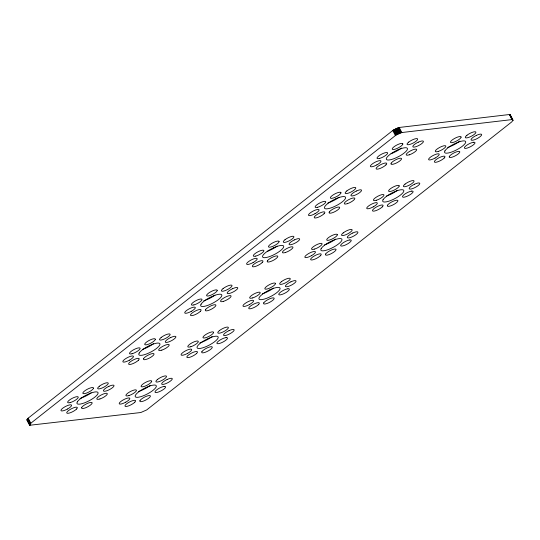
<?xml version="1.0" encoding="UTF-8"?>
<svg xmlns="http://www.w3.org/2000/svg" width="540" height="540" viewBox="0 0 540 540"><rect width="100%" height="100%" fill="white"/><g stroke="black" fill="none" stroke-linecap="round" stroke-linejoin="round"><path stroke-width="0.81" d="M29.66 425.075L30.834 423.218L395.962 135.128L401.834 132.536L512.001 119.59L513 120.211L511.805 121.851L146.678 409.934L140.798 412.526L29.774 425.25L27.027 420.012L28.195 418.149L393.323 130.066L399.202 127.474L509.362 114.527L510.341 114.925L510.138 115.709M27.027 420.012L29.977 425.378M510.226 114.75L513 120.211M510.023 114.622L512.656 119.691M510.293 115.412L512.933 120.474M509.733 114.547L512.372 119.61M509.362 114.527L512.001 119.59M399.202 127.474L401.834 132.536M398.635 127.602L401.274 132.671M398.021 127.784L400.66 132.853M397.373 128.014L400.005 133.076M396.691 128.277L399.33 133.346M396.002 128.588L398.642 133.65M395.307 128.925L397.946 133.988M394.619 129.283L397.258 134.352M393.957 129.668L396.596 134.737M393.323 130.066L395.962 135.128M392.735 130.464L395.375 135.533M28.195 418.149L30.834 423.218M27.79 418.534L30.429 423.596M27.466 418.892L30.105 423.954M27.223 419.222L29.862 424.292M29.14 423.279L29.889 424.73M27.068 419.526L29.707 424.589M27 419.789L29.774 425.25M153.617 343.589A11.86 3.186 -27.5 0 1 146.57 347.774L143.829 348.941A11.86 3.186 -27.5 0 1 142.519 349.4M91.192 392.83A11.86 3.186 -27.5 0 1 84.692 396.61L81.952 397.771A11.86 3.186 -27.5 0 1 80.008 398.432M277.142 246.105A11.86 3.186 -27.5 0 1 272.788 248.873L270.027 250.256A11.86 3.186 -27.5 0 1 267.293 251.39M401.423 148.041A11.86 3.186 -27.5 0 1 396.542 151.2L393.782 152.591A11.86 3.186 -27.5 0 1 391.048 153.725M339.019 197.275A11.86 3.186 -27.5 0 1 334.665 200.036L331.904 201.427A11.86 3.186 -27.5 0 1 327.881 203M150.282 385.358A11.86 3.186 -27.5 0 1 145.402 388.517L142.641 389.907A11.86 3.186 -27.5 0 1 138.611 391.48M335.624 239.085A11.86 3.186 -27.5 0 1 328.577 243.27L325.836 244.438A11.86 3.186 -27.5 0 1 324.526 244.897M459.891 141.021A11.86 3.186 -27.5 0 1 452.331 145.604L449.584 146.772A11.86 3.186 -27.5 0 1 447.647 147.434M397.501 190.256A11.86 3.186 -27.5 0 1 390.454 194.441L387.707 195.601A11.86 3.186 -27.5 0 1 386.404 196.067M273.51 288.09A11.86 3.186 -27.5 0 1 269.156 290.851L266.396 292.235A11.86 3.186 -27.5 0 1 262.366 293.814M212.159 336.521A11.86 3.186 -27.5 0 1 207.279 339.68L204.518 341.071A11.86 3.186 -27.5 0 1 199.868 342.832M214.947 295.164A11.86 3.186 -27.5 0 1 208.447 298.944L205.706 300.105A11.86 3.186 -27.5 0 1 203.762 300.767M77.288 401.895L76.883 403.009A11.86 3.186 -27.5 0 0 84.584 402.84L87.332 401.672A11.86 3.186 -27.5 0 0 97.713 394.173L98.125 393.059A11.86 3.186 -27.5 0 0 90.416 393.228L87.669 394.396A11.86 3.186 -27.5 0 0 77.288 401.895M139.165 353.065L138.753 354.173A11.86 3.186 -27.5 0 0 146.462 354.004L149.209 352.843A11.86 3.186 -27.5 0 0 159.59 345.337L159.995 344.23A11.86 3.186 -27.5 0 0 152.294 344.399L149.546 345.56A11.86 3.186 -27.5 0 0 139.165 353.065M201.042 304.229L200.63 305.343A11.86 3.186 -27.5 0 0 208.339 305.174L211.086 304.007A11.86 3.186 -27.5 0 0 221.468 296.507L221.873 295.394A11.86 3.186 -27.5 0 0 214.164 295.562L211.424 296.73A11.86 3.186 -27.5 0 0 201.042 304.229M321.165 248.562L320.76 249.669A11.86 3.186 -27.5 0 0 328.469 249.5L331.216 248.339A11.86 3.186 -27.5 0 0 341.597 240.833L342.002 239.726A11.86 3.186 -27.5 0 0 334.294 239.895L331.553 241.056A11.86 3.186 -27.5 0 0 321.165 248.562M383.042 199.726L382.637 200.84A11.86 3.186 -27.5 0 0 390.346 200.671L393.093 199.503A11.86 3.186 -27.5 0 0 403.475 192.004L403.88 190.89A11.86 3.186 -27.5 0 0 396.171 191.059L393.431 192.226A11.86 3.186 -27.5 0 0 383.042 199.726M444.92 150.896L444.514 152.003A11.86 3.186 -27.5 0 0 452.223 151.835L454.97 150.674A11.86 3.186 -27.5 0 0 465.352 143.168L465.757 142.061A11.86 3.186 -27.5 0 0 458.048 142.229L455.308 143.39A11.86 3.186 -27.5 0 0 444.92 150.896M81.77 407.356L81.547 407.916A5.933 1.593 -27.5 0 0 86.697 407.315A5.933 1.593 -27.5 0 0 92.165 402.995L92.03 402.597A5.933 1.593 -27.5 0 0 87.021 403.603A5.933 1.593 -27.5 0 0 81.77 407.356M93.454 388.152L93.231 388.712A5.933 1.593 -27.5 0 1 87.98 392.465A5.933 1.593 -27.5 0 1 82.971 393.471L82.836 393.073A5.933 1.593 -27.5 0 1 88.303 388.76A5.933 1.593 -27.5 0 1 93.454 388.152M143.647 358.519L143.424 359.087A5.933 1.593 -27.5 0 0 148.574 358.479A5.933 1.593 -27.5 0 0 154.042 354.166L153.907 353.768A5.933 1.593 -27.5 0 0 148.898 354.767A5.933 1.593 -27.5 0 0 143.647 358.519M155.331 339.316L155.108 339.883A5.933 1.593 -27.5 0 1 149.857 343.636A5.933 1.593 -27.5 0 1 144.848 344.635L144.713 344.237A5.933 1.593 -27.5 0 1 150.181 339.923A5.933 1.593 -27.5 0 1 155.331 339.316M140.022 400.511L139.799 401.072A5.933 1.593 -27.5 0 0 144.943 400.471A5.933 1.593 -27.5 0 0 150.417 396.151L150.275 395.752A5.933 1.593 -27.5 0 0 145.267 396.758A5.933 1.593 -27.5 0 0 140.022 400.511M151.7 381.308L151.477 381.868A5.933 1.593 -27.5 0 1 146.232 385.621A5.933 1.593 -27.5 0 1 141.217 386.627L141.082 386.228A5.933 1.593 -27.5 0 1 146.549 381.908A5.933 1.593 -27.5 0 1 151.7 381.308M205.524 309.69L205.301 310.25A5.933 1.593 -27.5 0 0 210.451 309.65A5.933 1.593 -27.5 0 0 215.919 305.329L215.784 304.931A5.933 1.593 -27.5 0 0 210.775 305.937A5.933 1.593 -27.5 0 0 205.524 309.69M217.208 290.486L216.986 291.047A5.933 1.593 -27.5 0 1 211.734 294.8A5.933 1.593 -27.5 0 1 206.726 295.805L206.591 295.407A5.933 1.593 -27.5 0 1 212.058 291.087A5.933 1.593 -27.5 0 1 217.208 290.486M201.899 351.675L201.677 352.242A5.933 1.593 -27.5 0 0 206.82 351.635A5.933 1.593 -27.5 0 0 212.294 347.321L212.153 346.923A5.933 1.593 -27.5 0 0 207.144 347.922A5.933 1.593 -27.5 0 0 201.899 351.675M213.577 332.471L213.354 333.038A5.933 1.593 -27.5 0 1 208.103 336.791A5.933 1.593 -27.5 0 1 203.094 337.79L202.959 337.392A5.933 1.593 -27.5 0 1 208.427 333.079A5.933 1.593 -27.5 0 1 213.577 332.471M267.408 260.861L267.185 261.428A5.933 1.593 -27.5 0 0 272.336 260.82A5.933 1.593 -27.5 0 0 277.803 256.507L277.661 256.109A5.933 1.593 -27.5 0 0 272.653 257.108A5.933 1.593 -27.5 0 0 267.408 260.861M279.086 241.657L278.863 242.224A5.933 1.593 -27.5 0 1 273.618 245.977A5.933 1.593 -27.5 0 1 268.61 246.976L268.468 246.584A5.933 1.593 -27.5 0 1 273.935 242.264A5.933 1.593 -27.5 0 1 279.086 241.657M263.776 302.839L263.554 303.406A5.933 1.593 -27.5 0 0 268.697 302.798A5.933 1.593 -27.5 0 0 274.172 298.485L274.03 298.087A5.933 1.593 -27.5 0 0 269.021 299.093A5.933 1.593 -27.5 0 0 263.776 302.839M275.454 283.642L275.231 284.202A5.933 1.593 -27.5 0 1 269.98 287.955A5.933 1.593 -27.5 0 1 264.971 288.961L264.836 288.562A5.933 1.593 -27.5 0 1 270.304 284.243A5.933 1.593 -27.5 0 1 275.454 283.642M329.285 212.031L329.062 212.591A5.933 1.593 -27.5 0 0 334.213 211.991A5.933 1.593 -27.5 0 0 339.68 207.671L339.538 207.272A5.933 1.593 -27.5 0 0 334.53 208.278A5.933 1.593 -27.5 0 0 329.285 212.031M340.963 192.827L340.74 193.394A5.933 1.593 -27.5 0 1 335.495 197.141A5.933 1.593 -27.5 0 1 330.487 198.146L330.345 197.748A5.933 1.593 -27.5 0 1 335.812 193.435A5.933 1.593 -27.5 0 1 340.963 192.827M325.654 254.016L325.431 254.583A5.933 1.593 -27.5 0 0 330.581 253.976A5.933 1.593 -27.5 0 0 336.049 249.662L335.914 249.264A5.933 1.593 -27.5 0 0 330.899 250.263A5.933 1.593 -27.5 0 0 325.654 254.016M337.331 234.812L337.109 235.379A5.933 1.593 -27.5 0 1 331.864 239.132A5.933 1.593 -27.5 0 1 326.855 240.131L326.714 239.733A5.933 1.593 -27.5 0 1 332.188 235.42A5.933 1.593 -27.5 0 1 337.331 234.812M391.163 163.195L390.94 163.762A5.933 1.593 -27.5 0 0 396.09 163.154A5.933 1.593 -27.5 0 0 401.558 158.841L401.416 158.443A5.933 1.593 -27.5 0 0 396.407 159.442A5.933 1.593 -27.5 0 0 391.163 163.195M402.84 143.991L402.617 144.558A5.933 1.593 -27.5 0 1 397.373 148.311A5.933 1.593 -27.5 0 1 392.364 149.31L392.222 148.912A5.933 1.593 -27.5 0 1 397.69 144.599A5.933 1.593 -27.5 0 1 402.84 143.991M387.531 205.187L387.308 205.747A5.933 1.593 -27.5 0 0 392.459 205.146A5.933 1.593 -27.5 0 0 397.926 200.826L397.784 200.428A5.933 1.593 -27.5 0 0 392.776 201.434A5.933 1.593 -27.5 0 0 387.531 205.187M399.209 185.983L398.986 186.543A5.933 1.593 -27.5 0 1 393.741 190.296A5.933 1.593 -27.5 0 1 388.733 191.302L388.591 190.904A5.933 1.593 -27.5 0 1 394.065 186.584A5.933 1.593 -27.5 0 1 399.209 185.983M449.408 156.35L449.186 156.917A5.933 1.593 -27.5 0 0 454.336 156.31A5.933 1.593 -27.5 0 0 459.803 151.997L459.662 151.598A5.933 1.593 -27.5 0 0 454.653 152.597A5.933 1.593 -27.5 0 0 449.408 156.35M461.086 137.147L460.863 137.714A5.933 1.593 -27.5 0 1 455.618 141.467A5.933 1.593 -27.5 0 1 450.61 142.466L450.468 142.067A5.933 1.593 -27.5 0 1 455.942 137.754A5.933 1.593 -27.5 0 1 461.086 137.147M99.326 386.255L98.456 387.031A5.933 1.593 -27.5 0 0 99.103 388.881A5.933 1.593 -27.5 0 0 105.482 386.201L106.61 385.398A5.933 1.593 -27.5 0 0 106.839 382.772A5.933 1.593 -27.5 0 0 99.326 386.255M76.552 409.037L75.674 409.813A5.933 1.593 -27.5 0 1 68.162 413.296A5.933 1.593 -27.5 0 1 68.391 410.67L69.518 409.867A5.933 1.593 -27.5 0 1 75.897 407.194A5.933 1.593 -27.5 0 1 76.552 409.037M161.204 337.419L160.326 338.195A5.933 1.593 -27.5 0 0 160.981 340.045A5.933 1.593 -27.5 0 0 167.359 337.372L168.487 336.569A5.933 1.593 -27.5 0 0 168.716 333.943A5.933 1.593 -27.5 0 0 161.204 337.419M138.422 360.207L137.552 360.983A5.933 1.593 -27.5 0 1 130.039 364.46A5.933 1.593 -27.5 0 1 130.268 361.84L131.395 361.031A5.933 1.593 -27.5 0 1 137.774 358.358A5.933 1.593 -27.5 0 1 138.422 360.207M223.081 288.59L222.203 289.366A5.933 1.593 -27.5 0 0 222.858 291.215A5.933 1.593 -27.5 0 0 229.237 288.536L230.364 287.732A5.933 1.593 -27.5 0 0 230.594 285.107A5.933 1.593 -27.5 0 0 223.081 288.59M200.3 311.371L199.429 312.147A5.933 1.593 -27.5 0 1 191.916 315.63A5.933 1.593 -27.5 0 1 192.146 313.004L193.273 312.201A5.933 1.593 -27.5 0 1 199.651 309.521A5.933 1.593 -27.5 0 1 200.3 311.371M284.965 239.76L284.087 240.536A5.933 1.593 -27.5 0 0 284.735 242.386A5.933 1.593 -27.5 0 0 291.121 239.713L292.248 238.91A5.933 1.593 -27.5 0 0 292.471 236.284A5.933 1.593 -27.5 0 0 284.965 239.76M262.184 262.548L261.306 263.324A5.933 1.593 -27.5 0 1 253.8 266.8A5.933 1.593 -27.5 0 1 254.023 264.182L255.15 263.372A5.933 1.593 -27.5 0 1 261.536 260.699A5.933 1.593 -27.5 0 1 262.184 262.548M346.842 190.931L345.964 191.707A5.933 1.593 -27.5 0 0 346.613 193.556A5.933 1.593 -27.5 0 0 352.998 190.876L354.125 190.073A5.933 1.593 -27.5 0 0 354.348 187.447A5.933 1.593 -27.5 0 0 346.842 190.931M324.061 213.719L323.183 214.488A5.933 1.593 -27.5 0 1 315.677 217.971A5.933 1.593 -27.5 0 1 315.9 215.345L317.027 214.542A5.933 1.593 -27.5 0 1 323.413 211.869A5.933 1.593 -27.5 0 1 324.061 213.719M408.719 142.094L407.842 142.871A5.933 1.593 -27.5 0 0 408.49 144.72A5.933 1.593 -27.5 0 0 414.875 142.047L416.002 141.244A5.933 1.593 -27.5 0 0 416.225 138.618A5.933 1.593 -27.5 0 0 408.719 142.094M385.938 164.882L385.061 165.659A5.933 1.593 -27.5 0 1 377.555 169.135A5.933 1.593 -27.5 0 1 377.777 166.516L378.905 165.706A5.933 1.593 -27.5 0 1 385.29 163.033A5.933 1.593 -27.5 0 1 385.938 164.882M157.579 379.411L156.701 380.187A5.933 1.593 -27.5 0 0 157.349 382.037A5.933 1.593 -27.5 0 0 163.735 379.357L164.855 378.554A5.933 1.593 -27.5 0 0 165.085 375.928A5.933 1.593 -27.5 0 0 157.579 379.411M134.798 402.192L133.92 402.968A5.933 1.593 -27.5 0 1 126.414 406.451A5.933 1.593 -27.5 0 1 126.637 403.826L127.764 403.022A5.933 1.593 -27.5 0 1 134.143 400.343A5.933 1.593 -27.5 0 1 134.798 402.192M219.456 330.575L218.579 331.351A5.933 1.593 -27.5 0 0 219.226 333.2A5.933 1.593 -27.5 0 0 225.612 330.527L226.732 329.717A5.933 1.593 -27.5 0 0 226.962 327.098A5.933 1.593 -27.5 0 0 219.456 330.575M196.675 353.363L195.797 354.139A5.933 1.593 -27.5 0 1 188.285 357.615A5.933 1.593 -27.5 0 1 188.514 354.989L189.641 354.186A5.933 1.593 -27.5 0 1 196.02 351.513A5.933 1.593 -27.5 0 1 196.675 353.363M281.333 281.745L280.456 282.515A5.933 1.593 -27.5 0 0 281.104 284.364A5.933 1.593 -27.5 0 0 287.489 281.691L288.61 280.888A5.933 1.593 -27.5 0 0 288.839 278.262A5.933 1.593 -27.5 0 0 281.333 281.745M258.552 304.526L257.675 305.303A5.933 1.593 -27.5 0 1 250.162 308.786A5.933 1.593 -27.5 0 1 250.391 306.16L251.519 305.357A5.933 1.593 -27.5 0 1 257.897 302.677A5.933 1.593 -27.5 0 1 258.552 304.526M343.211 232.916L342.333 233.692A5.933 1.593 -27.5 0 0 342.988 235.541A5.933 1.593 -27.5 0 0 349.367 232.868L350.494 232.065A5.933 1.593 -27.5 0 0 350.717 229.439A5.933 1.593 -27.5 0 0 343.211 232.916M320.429 255.704L319.552 256.48A5.933 1.593 -27.5 0 1 312.046 259.956A5.933 1.593 -27.5 0 1 312.275 257.337L313.396 256.527A5.933 1.593 -27.5 0 1 319.781 253.854A5.933 1.593 -27.5 0 1 320.429 255.704M405.088 184.086L404.21 184.862A5.933 1.593 -27.5 0 0 404.865 186.712A5.933 1.593 -27.5 0 0 411.244 184.032L412.371 183.229A5.933 1.593 -27.5 0 0 412.594 180.603A5.933 1.593 -27.5 0 0 405.088 184.086M382.307 206.867L381.429 207.644A5.933 1.593 -27.5 0 1 373.923 211.126A5.933 1.593 -27.5 0 1 374.152 208.501L375.273 207.698A5.933 1.593 -27.5 0 1 381.659 205.018A5.933 1.593 -27.5 0 1 382.307 206.867M466.965 135.25L466.088 136.026A5.933 1.593 -27.5 0 0 466.742 137.876A5.933 1.593 -27.5 0 0 473.121 135.203L474.248 134.393A5.933 1.593 -27.5 0 0 474.471 131.774A5.933 1.593 -27.5 0 0 466.965 135.25M444.184 158.038L443.306 158.814A5.933 1.593 -27.5 0 1 435.8 162.29A5.933 1.593 -27.5 0 1 436.03 159.665L437.15 158.861A5.933 1.593 -27.5 0 1 443.536 156.188A5.933 1.593 -27.5 0 1 444.184 158.038M418.284 142.175L416.907 142.877A5.933 1.593 -27.5 0 0 412.817 146.495A5.933 1.593 -27.5 0 0 416.596 146.462L417.967 145.888A5.933 1.593 -27.5 0 0 423.434 141.575A5.933 1.593 -27.5 0 0 418.284 142.175M376.873 164.876L375.496 165.578A5.933 1.593 -27.5 0 1 370.346 166.178A5.933 1.593 -27.5 0 1 375.813 161.865L377.183 161.291A5.933 1.593 -27.5 0 1 380.963 161.258A5.933 1.593 -27.5 0 1 376.873 164.876M356.407 191.012L355.03 191.714A5.933 1.593 -27.5 0 0 350.939 195.325A5.933 1.593 -27.5 0 0 354.719 195.298L356.089 194.724A5.933 1.593 -27.5 0 0 361.557 190.404A5.933 1.593 -27.5 0 0 356.407 191.012M314.996 213.705L313.619 214.407A5.933 1.593 -27.5 0 1 308.468 215.015A5.933 1.593 -27.5 0 1 313.936 210.695L315.306 210.121A5.933 1.593 -27.5 0 1 319.086 210.094A5.933 1.593 -27.5 0 1 314.996 213.705M476.53 135.331L475.153 136.033A5.933 1.593 -27.5 0 0 471.062 139.651A5.933 1.593 -27.5 0 0 474.842 139.617L476.213 139.043A5.933 1.593 -27.5 0 0 481.68 134.73A5.933 1.593 -27.5 0 0 476.53 135.331M435.119 158.031L433.742 158.733A5.933 1.593 -27.5 0 1 428.591 159.334A5.933 1.593 -27.5 0 1 434.065 155.02L435.429 154.447A5.933 1.593 -27.5 0 1 439.209 154.413A5.933 1.593 -27.5 0 1 435.119 158.031M294.529 239.848L293.153 240.543A5.933 1.593 -27.5 0 0 289.062 244.161A5.933 1.593 -27.5 0 0 292.842 244.127L294.212 243.554A5.933 1.593 -27.5 0 0 299.68 239.24A5.933 1.593 -27.5 0 0 294.529 239.848M253.118 262.541L251.741 263.243A5.933 1.593 -27.5 0 1 246.591 263.844A5.933 1.593 -27.5 0 1 252.059 259.531L253.429 258.957A5.933 1.593 -27.5 0 1 257.209 258.923A5.933 1.593 -27.5 0 1 253.118 262.541M414.652 184.167L413.276 184.869A5.933 1.593 -27.5 0 0 409.185 188.48A5.933 1.593 -27.5 0 0 412.965 188.453L414.335 187.88A5.933 1.593 -27.5 0 0 419.803 183.56A5.933 1.593 -27.5 0 0 414.652 184.167M373.241 206.861L371.864 207.562A5.933 1.593 -27.5 0 1 366.714 208.17A5.933 1.593 -27.5 0 1 372.188 203.85L373.552 203.276A5.933 1.593 -27.5 0 1 377.332 203.249A5.933 1.593 -27.5 0 1 373.241 206.861M232.652 288.671L231.269 289.373A5.933 1.593 -27.5 0 0 227.178 292.984A5.933 1.593 -27.5 0 0 230.958 292.957L232.328 292.383A5.933 1.593 -27.5 0 0 237.796 288.063A5.933 1.593 -27.5 0 0 232.652 288.671M191.241 311.364L189.857 312.066A5.933 1.593 -27.5 0 1 184.714 312.674A5.933 1.593 -27.5 0 1 190.181 308.353L191.552 307.78A5.933 1.593 -27.5 0 1 195.325 307.753A5.933 1.593 -27.5 0 1 191.241 311.364M352.775 232.997L351.398 233.699A5.933 1.593 -27.5 0 0 347.308 237.316A5.933 1.593 -27.5 0 0 351.088 237.283L352.458 236.709A5.933 1.593 -27.5 0 0 357.925 232.396A5.933 1.593 -27.5 0 0 352.775 232.997M311.364 255.697L309.987 256.399A5.933 1.593 -27.5 0 1 304.837 257A5.933 1.593 -27.5 0 1 310.311 252.686L311.675 252.113A5.933 1.593 -27.5 0 1 315.454 252.079A5.933 1.593 -27.5 0 1 311.364 255.697M170.775 337.5L169.391 338.202A5.933 1.593 -27.5 0 0 165.301 341.82A5.933 1.593 -27.5 0 0 169.081 341.786L170.451 341.213A5.933 1.593 -27.5 0 0 175.919 336.899A5.933 1.593 -27.5 0 0 170.775 337.5M129.364 360.2L127.98 360.902A5.933 1.593 -27.5 0 1 122.837 361.503A5.933 1.593 -27.5 0 1 128.304 357.19L129.674 356.616A5.933 1.593 -27.5 0 1 133.454 356.582A5.933 1.593 -27.5 0 1 129.364 360.2M290.898 281.826L289.514 282.528A5.933 1.593 -27.5 0 0 285.431 286.139A5.933 1.593 -27.5 0 0 289.211 286.112L290.574 285.538A5.933 1.593 -27.5 0 0 296.048 281.219A5.933 1.593 -27.5 0 0 290.898 281.826M249.487 304.519L248.103 305.222A5.933 1.593 -27.5 0 1 242.96 305.829A5.933 1.593 -27.5 0 1 248.427 301.509L249.797 300.935A5.933 1.593 -27.5 0 1 253.577 300.908A5.933 1.593 -27.5 0 1 249.487 304.519M108.898 386.336L107.514 387.038A5.933 1.593 -27.5 0 0 103.424 390.65A5.933 1.593 -27.5 0 0 107.204 390.623L108.574 390.049A5.933 1.593 -27.5 0 0 114.041 385.729A5.933 1.593 -27.5 0 0 108.898 386.336M67.487 409.03L66.103 409.732A5.933 1.593 -27.5 0 1 60.959 410.339A5.933 1.593 -27.5 0 1 66.427 406.019L67.797 405.445A5.933 1.593 -27.5 0 1 71.577 405.419A5.933 1.593 -27.5 0 1 67.487 409.03M229.021 330.656L227.644 331.358A5.933 1.593 -27.5 0 0 223.553 334.976A5.933 1.593 -27.5 0 0 227.333 334.942L228.697 334.368A5.933 1.593 -27.5 0 0 234.171 330.055A5.933 1.593 -27.5 0 0 229.021 330.656M187.609 353.356L186.226 354.058A5.933 1.593 -27.5 0 1 181.082 354.659A5.933 1.593 -27.5 0 1 186.55 350.345L187.92 349.772A5.933 1.593 -27.5 0 1 191.7 349.738A5.933 1.593 -27.5 0 1 187.609 353.356M167.144 379.492L165.767 380.194A5.933 1.593 -27.5 0 0 161.676 383.805A5.933 1.593 -27.5 0 0 165.456 383.778L166.82 383.204A5.933 1.593 -27.5 0 0 172.294 378.884A5.933 1.593 -27.5 0 0 167.144 379.492M125.732 402.185L124.349 402.887A5.933 1.593 -27.5 0 1 119.205 403.495A5.933 1.593 -27.5 0 1 124.672 399.175L126.043 398.601A5.933 1.593 -27.5 0 1 129.823 398.574A5.933 1.593 -27.5 0 1 125.732 402.185M397.359 150.093L394.598 151.483A11.86 3.186 -27.5 0 0 386.276 158.747L386.519 159.556A11.86 3.186 -27.5 0 0 396.421 157.66L399.182 156.269A11.86 3.186 -27.5 0 0 407.504 149.006L407.261 148.196A11.86 3.186 -27.5 0 0 397.359 150.093M335.482 198.929L332.721 200.32A11.86 3.186 -27.5 0 0 324.398 207.576L324.641 208.393A11.86 3.186 -27.5 0 0 334.544 206.489L337.304 205.106A11.86 3.186 -27.5 0 0 345.627 197.843L345.384 197.032A11.86 3.186 -27.5 0 0 335.482 198.929M273.604 247.766L270.844 249.149A11.86 3.186 -27.5 0 0 262.521 256.412L262.764 257.222A11.86 3.186 -27.5 0 0 272.666 255.326L275.427 253.935A11.86 3.186 -27.5 0 0 283.75 246.672L283.507 245.862A11.86 3.186 -27.5 0 0 273.604 247.766M269.973 289.744L267.212 291.128A11.86 3.186 -27.5 0 0 258.89 298.391L259.126 299.201A11.86 3.186 -27.5 0 0 269.028 297.304L271.796 295.913A11.86 3.186 -27.5 0 0 280.112 288.657L279.875 287.84A11.86 3.186 -27.5 0 0 269.973 289.744M208.096 338.573L205.335 339.964A11.86 3.186 -27.5 0 0 197.012 347.227L197.255 348.037A11.86 3.186 -27.5 0 0 207.151 346.14L209.918 344.75A11.86 3.186 -27.5 0 0 218.234 337.487L217.998 336.676A11.86 3.186 -27.5 0 0 208.096 338.573M146.219 387.41L143.458 388.8A11.86 3.186 -27.5 0 0 135.135 396.056L135.378 396.873A11.86 3.186 -27.5 0 0 145.274 394.97L148.041 393.579A11.86 3.186 -27.5 0 0 156.357 386.323L156.121 385.506A11.86 3.186 -27.5 0 0 146.219 387.41M379.532 158.423L378.459 158.639A5.933 1.593 -27.5 0 1 378.689 156.013A5.933 1.593 -27.5 0 1 386.195 152.536L387.005 152.53A5.933 1.593 -27.5 0 1 385.972 155.162A5.933 1.593 -27.5 0 1 379.532 158.423M473.567 142.27L472.493 142.486A5.933 1.593 -27.5 0 0 466.061 145.746A5.933 1.593 -27.5 0 0 465.021 148.379L465.831 148.372A5.933 1.593 -27.5 0 0 473.337 144.895A5.933 1.593 -27.5 0 0 473.567 142.27M317.655 207.259L316.582 207.475A5.933 1.593 -27.5 0 1 316.811 204.849A5.933 1.593 -27.5 0 1 324.317 201.366L325.127 201.359A5.933 1.593 -27.5 0 1 324.095 203.992A5.933 1.593 -27.5 0 1 317.655 207.259M411.689 191.099L410.616 191.315A5.933 1.593 -27.5 0 0 404.183 194.582A5.933 1.593 -27.5 0 0 403.144 197.215L403.954 197.208A5.933 1.593 -27.5 0 0 411.46 193.725A5.933 1.593 -27.5 0 0 411.689 191.099M255.778 256.095L254.704 256.304A5.933 1.593 -27.5 0 1 254.934 253.685A5.933 1.593 -27.5 0 1 262.44 250.202L263.25 250.196A5.933 1.593 -27.5 0 1 262.217 252.828A5.933 1.593 -27.5 0 1 255.778 256.095M349.812 239.935L348.739 240.151A5.933 1.593 -27.5 0 0 342.306 243.412A5.933 1.593 -27.5 0 0 341.267 246.044L342.077 246.038A5.933 1.593 -27.5 0 0 349.582 242.561A5.933 1.593 -27.5 0 0 349.812 239.935M193.9 304.918L192.827 305.134A5.933 1.593 -27.5 0 1 193.05 302.508A5.933 1.593 -27.5 0 1 200.563 299.025L201.373 299.018A5.933 1.593 -27.5 0 1 200.333 301.651A5.933 1.593 -27.5 0 1 193.9 304.918M287.928 288.758L286.855 288.974A5.933 1.593 -27.5 0 0 280.422 292.241A5.933 1.593 -27.5 0 0 279.382 294.874L280.199 294.867A5.933 1.593 -27.5 0 0 287.705 291.384A5.933 1.593 -27.5 0 0 287.928 288.758M132.023 353.747L130.95 353.963A5.933 1.593 -27.5 0 1 131.173 351.338A5.933 1.593 -27.5 0 1 138.686 347.861L139.495 347.855A5.933 1.593 -27.5 0 1 138.456 350.487A5.933 1.593 -27.5 0 1 132.023 353.747M226.051 337.595L224.978 337.81A5.933 1.593 -27.5 0 0 218.545 341.071A5.933 1.593 -27.5 0 0 217.505 343.703L218.322 343.697A5.933 1.593 -27.5 0 0 225.828 340.22A5.933 1.593 -27.5 0 0 226.051 337.595M70.146 402.584L69.073 402.8A5.933 1.593 -27.5 0 1 69.296 400.174A5.933 1.593 -27.5 0 1 76.808 396.691L77.618 396.684A5.933 1.593 -27.5 0 1 76.579 399.317A5.933 1.593 -27.5 0 1 70.146 402.584M164.174 386.424L163.1 386.64A5.933 1.593 -27.5 0 0 156.668 389.907A5.933 1.593 -27.5 0 0 155.628 392.539L156.445 392.533A5.933 1.593 -27.5 0 0 163.951 389.05A5.933 1.593 -27.5 0 0 164.174 386.424M223.675 301.3A5.933 1.593 -27.5 0 0 231.1 295.967A5.933 1.593 -27.5 0 0 222.683 298.708A5.933 1.593 -27.5 0 0 223.675 301.3M99.92 398.965A5.933 1.593 -27.5 0 0 107.345 393.633A5.933 1.593 -27.5 0 0 98.928 396.374A5.933 1.593 -27.5 0 0 99.92 398.965M252.727 297.904A5.933 1.593 -27.5 0 0 260.226 292.565A5.933 1.593 -27.5 0 0 251.87 295.238A5.933 1.593 -27.5 0 0 252.727 297.904M128.972 395.57A5.933 1.593 -27.5 0 0 136.472 390.231A5.933 1.593 -27.5 0 0 128.115 392.904A5.933 1.593 -27.5 0 0 128.972 395.57M285.485 252.497A5.933 1.593 -27.5 0 0 292.984 247.158A5.933 1.593 -27.5 0 0 284.627 249.838A5.933 1.593 -27.5 0 0 285.485 252.497M409.239 154.832A5.933 1.593 -27.5 0 0 416.738 149.492A5.933 1.593 -27.5 0 0 408.382 152.172A5.933 1.593 -27.5 0 0 409.239 154.832M347.362 203.668A5.933 1.593 -27.5 0 0 354.861 198.329A5.933 1.593 -27.5 0 0 346.505 201.001A5.933 1.593 -27.5 0 0 347.362 203.668M161.798 350.136A5.933 1.593 -27.5 0 0 169.222 344.797A5.933 1.593 -27.5 0 0 160.805 347.537A5.933 1.593 -27.5 0 0 161.798 350.136M314.678 249.055A5.933 1.593 -27.5 0 0 322.103 243.716A5.933 1.593 -27.5 0 0 313.686 246.456A5.933 1.593 -27.5 0 0 314.678 249.055M376.556 200.219A5.933 1.593 -27.5 0 0 383.981 194.886A5.933 1.593 -27.5 0 0 375.563 197.626A5.933 1.593 -27.5 0 0 376.556 200.219M438.433 151.389A5.933 1.593 -27.5 0 0 445.858 146.05A5.933 1.593 -27.5 0 0 437.44 148.79A5.933 1.593 -27.5 0 0 438.433 151.389M190.85 346.734A5.933 1.593 -27.5 0 0 198.349 341.395A5.933 1.593 -27.5 0 0 189.992 344.068A5.933 1.593 -27.5 0 0 190.85 346.734"/></g></svg>
